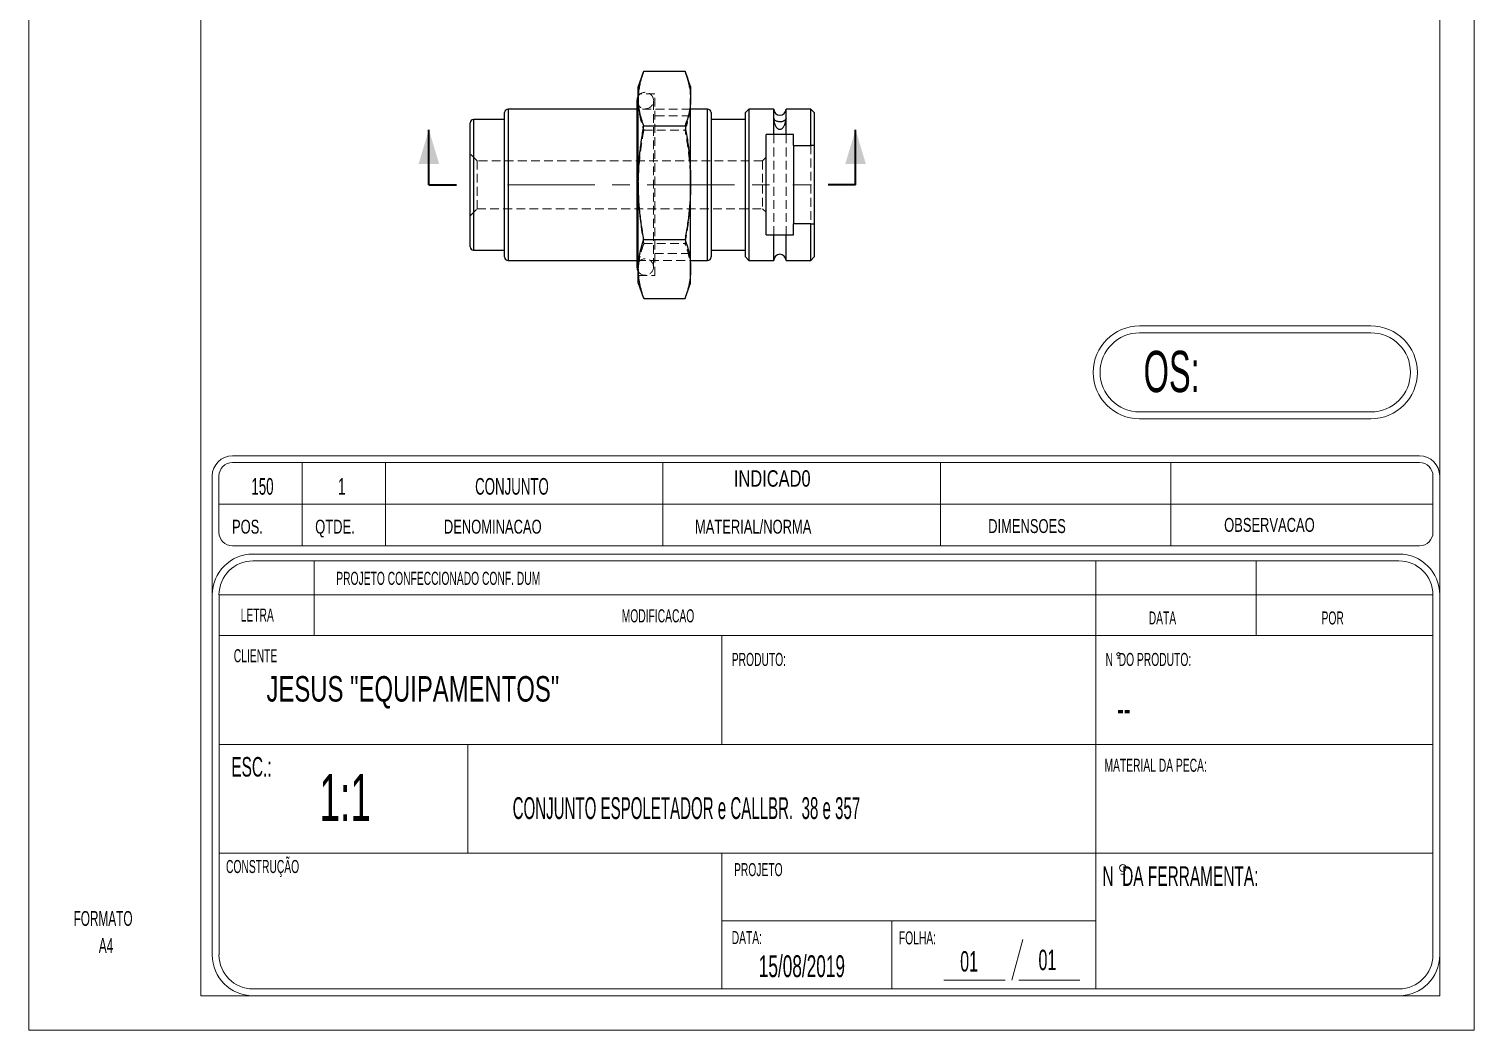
# Model space of a CAD drawing. Header units: millimetres. Extents: x 0 to 210, y 0 to 297.
# Drawn here: x 0 to 210, y 0.4 to 145.9 of the extents above; entities that cross this region are included whole.
import ezdxf

# ---------------------------------------------------------------- set-up
doc = ezdxf.new("R2010")
doc.units = ezdxf.units.MM
for name, pattern in [('CENTERX2', [20.32, 12.7, -2.54, 2.54, -2.54]), ('HIDDEN', [1.905, 1.27, -0.635]), ('PHANTOM', [12.7, 6.35, -1.27, 1.27, -1.27, 1.27, -1.27])]:
    doc.linetypes.add(name, pattern=pattern)
doc.layers.add('COTAS', color=7, linetype='Continuous')
doc.styles.add('SLDTEXTSTYLE0', font='TXT', dxfattribs={"width": 0.595745})
doc.styles.add('SLDTEXTSTYLE1', font='TXT', dxfattribs={"width": 0.75})
doc.styles.add('SLDTEXTSTYLE2', font='TXT', dxfattribs={"width": 0.589474})
doc.styles.add('SLDTEXTSTYLE3', font='TXT', dxfattribs={"width": 0.515789})
doc.styles.add('SLDTEXTSTYLE4', font='TXT', dxfattribs={"width": 0.7})
doc.styles.add('SLDTEXTSTYLE5', font='TXT', dxfattribs={"width": 0.695035})

# ---------------------------------------------------------------- blocks, each defined once
blk = doc.blocks.new('SW_NOTE_0')
at = {"color": 0, "linetype": 'Continuous', "lineweight": 18, "insert": (0, 2.77), "char_height": 2.152, "attachment_point": 1, "style": 'SLDTEXTSTYLE0'}
blk.add_mtext('FORMATO', dxfattribs=at)
blk = doc.blocks.new('SW_NOTE_0_1')
at = {"color": 0, "linetype": 'Continuous', "lineweight": 18, "insert": (0, 2.77), "char_height": 2.152, "attachment_point": 1, "style": 'SLDTEXTSTYLE0'}
blk.add_mtext('A4', dxfattribs=at)
blk = doc.blocks.new('Bloco2')
at = {"color": 7, "linetype": 'Continuous', "lineweight": 18}
for p, q in [((0.04, 297.06), (0.04, 0.06)), ((210.04, 0.06), (210.04, 297.06)), ((25.04, 292.06), (25.04, 5.06)), ((205.04, 5.06), (205.04, 292.06)), ((25.04, 5.06), (205.04, 5.06)), ((0.04, 0.06), (210.04, 0.06))]:
    blk.add_line(p, q, dxfattribs=at)
for name, p in [('SW_NOTE_0', (6.53, 14.59)), ('SW_NOTE_0_1', (10.2, 10.66))]:
    blk.add_blockref(name, p, dxfattribs=at)

msp = doc.modelspace()

# ---------------------------------------------------------------- linework, layer by layer
at = {"color": 7, "linetype": 'Continuous', "lineweight": 25}
for p, q in [((89.29, 139.55), (88.56, 137.53)), ((89.36, 139.74), (95.35, 139.74)), ((96.16, 137.53), (95.42, 139.55)), ((88.56, 135.76), (88.56, 137.53)), ((96.16, 137.53), (96.16, 135.76)), ((88.36, 135.47), (88.36, 111.27)), ((88.56, 123.53), (88.56, 135.76)), ((96.16, 123.53), (96.16, 135.76)), ((69.13, 132.73), (64.63, 132.73)), ((69.13, 112.73), (69.13, 133.73)), ((88.36, 134.23), (69.63, 134.23)), ((98.63, 134.23), (96.16, 134.23)), ((99.13, 133.73), (99.13, 123.23)), ((104.13, 132.73), (99.13, 132.73)), ((104.63, 134.23), (104.13, 133.73)), ((104.13, 112.73), (104.13, 133.73)), ((108.23, 134.23), (104.63, 134.23)), ((104.63, 134.23), (104.63, 112.23)), ((108.23, 132.97), (108.23, 134.23)), ((108.23, 132.89), (108.23, 132.97)), ((108.23, 130.53), (108.23, 132.89)), ((113.63, 134.23), (110.03, 134.23)), ((110.03, 130.53), (110.03, 134.23)), ((114.13, 133.73), (113.63, 134.23)), ((113.63, 128.93), (113.63, 134.23)), ((114.13, 133.73), (114.13, 128.93)), ((64.13, 114.23), (64.13, 132.23)), ((89.36, 131.79), (95.35, 131.79)), ((107.13, 115.93), (107.13, 130.53)), ((108.23, 130.53), (107.13, 130.53)), ((111.13, 130.53), (110.03, 130.53)), ((111.13, 128.93), (111.13, 130.53)), ((111.13, 128.93), (113.63, 128.93)), ((111.13, 128.93), (111.13, 117.53)), ((114.13, 128.93), (113.63, 128.93)), ((114.13, 128.93), (114.13, 117.53)), ((88.56, 111), (88.56, 123.53)), ((96.16, 111), (96.16, 123.53)), ((99.13, 123.23), (99.13, 112.73)), ((107.13, 115.93), (108.23, 115.93)), ((108.23, 112.23), (108.23, 115.93)), ((110.03, 112.23), (110.03, 115.93)), ((110.03, 115.93), (111.13, 115.93)), ((111.13, 115.93), (111.13, 117.53)), ((113.63, 117.53), (111.13, 117.53)), ((113.63, 112.23), (113.63, 117.53)), ((113.63, 117.53), (114.13, 117.53)), ((114.13, 117.53), (114.13, 112.73)), ((64.63, 113.73), (69.13, 113.73)), ((89.36, 115.28), (95.35, 115.28)), ((99.13, 113.73), (104.13, 113.73)), ((69.63, 112.23), (88.36, 112.23)), ((96.16, 112.23), (98.63, 112.23)), ((104.13, 112.73), (104.63, 112.23)), ((104.63, 112.23), (108.23, 112.23)), ((110.03, 112.23), (113.63, 112.23)), ((113.63, 112.23), (114.13, 112.73)), ((88.56, 108.93), (88.56, 111)), ((96.16, 108.93), (96.16, 111)), ((88.56, 108.93), (89.29, 106.91)), ((95.42, 106.91), (96.16, 108.93)), ((89.3, 106.91), (89.36, 106.72)), ((89.36, 106.72), (95.35, 106.72)), ((95.35, 106.72), (95.42, 106.91))]:
    msp.add_line(p, q, dxfattribs=at)
at = {"color": 7, "linetype": 'HIDDEN', "lineweight": 18}
for p, q in [((90.96, 136.43), (88.56, 136.43)), ((90.76, 111.27), (90.76, 135.47)), ((90.96, 123.18), (90.96, 136.43)), ((64.63, 123.23), (64.63, 132.73)), ((69.63, 123.23), (69.63, 134.23)), ((96.16, 134.23), (88.36, 134.23)), ((96.16, 133.23), (90.96, 133.23)), ((98.63, 134.23), (98.63, 112.23)), ((108.23, 132.93), (108.23, 130.53)), ((110.03, 130.53), (110.03, 132.85)), ((89.36, 131.18), (95.35, 131.18)), ((108.23, 130.53), (108.23, 115.93)), ((110.03, 130.53), (110.03, 115.93)), ((113.63, 128.93), (113.63, 117.53)), ((65.13, 126.73), (64.13, 127.73)), ((65.13, 119.73), (65.13, 126.73)), ((106.63, 126.73), (65.13, 126.73)), ((107.13, 127.23), (106.63, 126.73)), ((106.63, 126.73), (106.63, 123.23)), ((64.63, 113.73), (64.63, 123.23)), ((69.63, 112.23), (69.63, 123.23)), ((90.96, 110.03), (90.96, 123.18)), ((106.63, 123.23), (106.63, 119.73)), ((64.13, 118.73), (65.13, 119.73)), ((65.13, 119.73), (106.63, 119.73)), ((106.63, 119.73), (107.13, 119.23)), ((89.36, 114.67), (95.35, 114.67)), ((88.36, 112.23), (96.16, 112.23)), ((90.96, 113.23), (96.16, 113.23)), ((88.56, 110.03), (90.96, 110.03))]:
    msp.add_line(p, q, dxfattribs=at)
at = {"color": 8, "linetype": 'Continuous', "lineweight": 25}
for p, q in [((64.63, 132.73), (64.63, 113.73)), ((69.63, 134.23), (69.63, 112.23)), ((98.63, 123.23), (98.63, 134.23)), ((98.63, 112.23), (98.63, 123.23))]:
    msp.add_line(p, q, dxfattribs=at)
at = {"color": 7, "linetype": 'Continuous', "lineweight": 35}
for p, q in [((58.13, 123.23), (58.13, 131.23)), ((120.13, 123.23), (120.13, 131.23))]:
    msp.add_line(p, q, dxfattribs=at)
at = {"color": 7, "linetype": 'PHANTOM', "lineweight": 35}
for p, q in [((58.13, 123.23), (62.13, 123.23)), ((120.13, 123.23), (116.13, 123.23))]:
    msp.add_line(p, q, dxfattribs=at)
at = {"color": 7, "linetype": 'Continuous', "lineweight": 18}
for p, q in [((195.01, 102.71), (161.41, 102.71)), ((195.01, 101.71), (161.41, 101.71)), ((161.41, 90.21), (195.01, 90.21)), ((161.41, 89.21), (195.01, 89.21)), ((202.07, 83.83), (29.59, 83.83)), ((202.07, 82.85), (29.59, 82.85)), ((39.72, 70.75), (39.72, 82.85)), ((51.82, 70.75), (51.82, 82.85)), ((92.14, 70.75), (92.14, 82.85)), ((132.46, 70.75), (132.46, 82.85)), ((165.96, 70.75), (165.96, 82.85)), ((26.65, 11.28), (26.65, 80.89)), ((26.65, 80.89), (26.65, 67.81)), ((27.63, 80.89), (27.63, 72.71)), ((204.03, 72.71), (204.03, 80.89)), ((205.01, 11.28), (205.01, 80.89)), ((27.63, 76.8), (204.03, 76.8)), ((29.59, 70.75), (202.07, 70.75)), ((32.57, 69.54), (199.08, 69.54)), ((32.57, 68.56), (199.08, 68.56)), ((41.46, 57.69), (41.46, 68.56)), ((155.03, 68.56), (155.03, 57.69)), ((178.34, 68.56), (178.34, 57.69)), ((27.64, 11.28), (27.64, 63.62)), ((27.64, 63.62), (204.02, 63.62)), ((204.02, 63.62), (204.02, 11.28)), ((27.64, 57.69), (204.02, 57.69)), ((100.71, 57.69), (100.71, 41.89)), ((155.03, 57.69), (155.03, 41.89)), ((158.2, 54.45), (158.46, 54.45)), ((158.2, 54.43), (158.46, 54.43)), ((27.64, 41.89), (204.02, 41.89)), ((63.77, 26.09), (63.77, 41.89)), ((155.03, 26.09), (155.03, 41.89)), ((27.64, 26.09), (204.02, 26.09)), ((100.71, 26.09), (100.71, 6.34)), ((155.03, 26.09), (155.03, 6.34)), ((158.69, 23), (159.2, 23)), ((100.71, 16.22), (155.03, 16.22)), ((125.4, 16.22), (125.4, 6.34)), ((144.43, 13.54), (142.85, 7.62)), ((199.08, 6.34), (32.57, 6.34)), ((141.86, 7.62), (132.97, 7.62)), ((143.83, 7.62), (152.72, 7.62)), ((199.08, 5.36), (32.57, 5.36)), ((204.44, 5.36), (205.01, 5.36)), ((205.01, 5.36), (205.01, 5.93))]:
    msp.add_line(p, q, dxfattribs=at)
for centre, radius in [((158.33, 54.99), 0.247), ((158.33, 54.97), 0.247), ((158.97, 23.92), 0.494)]:
    msp.add_circle(centre, radius, dxfattribs=at)
at = {"color": 7, "linetype": 'HIDDEN', "lineweight": 18}
for centre, start, end in [((89.56, 135.47), 0, 146.3208), ((89.56, 135.47), 180, 0), ((89.56, 111.27), 0, 180), ((89.56, 111.27), 213.6792, 0)]:
    msp.add_arc(centre, 1.2, start, end, dxfattribs=at)
at = {"color": 7, "linetype": 'Continuous', "lineweight": 25}
for centre, radius, start, end in [((89.56, 135.47), 1.2, 146.3208, 180), ((64.63, 132.23), 0.5, 90, 180), ((69.63, 133.73), 0.5, 90, 180), ((98.63, 133.73), 0.5, 0, 90), ((109.13, 134.23), 0.9, 180, 0), ((64.63, 114.23), 0.5, 180, 270), ((69.63, 112.73), 0.5, 180, 270), ((98.63, 112.73), 0.5, 270, 0), ((109.13, 112.23), 0.9, 0, 180), ((89.56, 111.27), 1.2, 180, 213.6792)]:
    msp.add_arc(centre, radius, start, end, dxfattribs=at)
at = {"color": 7, "linetype": 'Continuous', "lineweight": 18}
for centre, radius, start, end in [((161.41, 95.96), 6.75, 90, 270), ((161.41, 95.96), 5.75, 90, 270), ((195.01, 95.96), 6.75, 270, 90), ((195.01, 95.96), 5.75, 270, 90), ((29.59, 80.89), 2.94, 90, 180), ((29.59, 80.89), 1.96, 90, 180), ((202.07, 80.89), 2.94, 0, 90), ((202.07, 80.89), 1.96, 0, 90), ((29.59, 72.71), 1.96, 180, 270), ((202.07, 72.71), 1.96, 270, 0), ((32.57, 63.62), 5.93, 90, 180), ((199.08, 63.62), 5.93, 0, 90), ((32.57, 63.62), 4.94, 90, 180), ((199.08, 63.62), 4.94, 0, 90), ((32.57, 11.28), 5.93, 180, 270), ((32.57, 11.28), 4.94, 180, 270), ((199.08, 11.28), 4.94, 270, 0), ((199.08, 11.28), 5.93, 270, 0)]:
    msp.add_arc(centre, radius, start, end, dxfattribs=at)
at = {"color": 7, "linetype": 'Continuous', "lineweight": 25}
for points, knots in [([(88.56, 135.76), (88.57, 136.09), (88.59, 136.76), (88.76, 137.75), (89.01, 138.75), (89.25, 139.41), (89.36, 139.74)], [0, 0, 0, 0, 0.248898, 0.49781, 0.748894, 1, 1, 1, 1]), ([(95.35, 139.74), (95.47, 139.41), (95.71, 138.75), (95.96, 137.76), (96.13, 136.76), (96.15, 136.1), (96.16, 135.76)], [0, 0, 0, 0, 0.249051, 0.498081, 0.749048, 1, 1, 1, 1]), ([(89.36, 131.79), (89.25, 132.11), (89.01, 132.77), (88.76, 133.76), (88.59, 134.76), (88.57, 135.43), (88.56, 135.76)], [0, 0, 0, 0, 0.249051, 0.498081, 0.749048, 1, 1, 1, 1]), ([(96.16, 135.76), (96.15, 135.43), (96.13, 134.77), (95.96, 133.77), (95.71, 132.78), (95.47, 132.12), (95.35, 131.79)], [0, 0, 0, 0, 0.248898, 0.49781, 0.748894, 1, 1, 1, 1]), ([(108.23, 132.89), (108.23, 132.89), (108.23, 132.88), (108.23, 132.8), (108.26, 132.49), (108.35, 132.07), (108.57, 131.65), (108.76, 131.44), (108.93, 131.33), (109.09, 131.29), (109.24, 131.3), (109.4, 131.36), (109.6, 131.53), (109.79, 131.81), (109.93, 132.18), (110, 132.48), (110.02, 132.69), (110.03, 132.79), (110.03, 132.83), (110.03, 132.85), (110.03, 132.86), (110.03, 132.85), (110, 132.77), (109.91, 132.63), (109.68, 132.48), (109.41, 132.39), (109.13, 132.37), (108.86, 132.4), (108.62, 132.47), (108.42, 132.58), (108.31, 132.7), (108.26, 132.8), (108.24, 132.86), (108.23, 132.9), (108.23, 132.95), (108.23, 132.96), (108.23, 132.97)], [0, 0, 0, 0, 0.000307, 0.006168, 0.033641, 0.143201, 0.204699, 0.243925, 0.269195, 0.289097, 0.309079, 0.32777, 0.360008, 0.419397, 0.478198, 0.538488, 0.566611, 0.578928, 0.585901, 0.590234, 0.593867, 0.598598, 0.614135, 0.666189, 0.718396, 0.757038, 0.795819, 0.831226, 0.866551, 0.905218, 0.949559, 0.966813, 0.980038, 0.993347, 0.997201, 1, 1, 1, 1]), ([(88.56, 123.53), (88.57, 124.22), (88.59, 125.6), (88.76, 127.67), (89.01, 129.73), (89.25, 131.1), (89.36, 131.79)], [0, 0, 0, 0, 0.248898, 0.49781, 0.748894, 1, 1, 1, 1]), ([(95.35, 131.79), (95.47, 131.11), (95.71, 129.75), (95.96, 127.69), (96.13, 125.62), (96.15, 124.23), (96.16, 123.53)], [0, 0, 0, 0, 0.249052, 0.498081, 0.749048, 1, 1, 1, 1]), ([(110.03, 130.53), (110.02, 130.53), (110, 130.53), (109.89, 130.53), (109.74, 130.53), (109.55, 130.53), (109.31, 130.53), (109.1, 130.53), (108.89, 130.53), (108.66, 130.53), (108.42, 130.53), (108.26, 130.53), (108.24, 130.53), (108.23, 130.53)], [0, 0, 0, 0, 0.12582, 0.20696, 0.287934, 0.376329, 0.447947, 0.519995, 0.558835, 0.64306, 0.746755, 0.887923, 1, 1, 1, 1]), ([(89.36, 115.28), (89.25, 115.96), (89.01, 117.32), (88.76, 119.37), (88.59, 121.45), (88.57, 122.84), (88.56, 123.53)], [0, 0, 0, 0, 0.249051, 0.498081, 0.749048, 1, 1, 1, 1]), ([(96.16, 123.53), (96.15, 122.84), (96.13, 121.46), (95.96, 119.4), (95.71, 117.33), (95.47, 115.96), (95.35, 115.28)], [0, 0, 0, 0, 0.248898, 0.49781, 0.748894, 1, 1, 1, 1]), ([(108.23, 115.93), (108.24, 115.93), (108.26, 115.93), (108.42, 115.93), (108.68, 115.93), (108.92, 115.93), (109.15, 115.93), (109.37, 115.93), (109.6, 115.93), (109.82, 115.93), (110, 115.93), (110.02, 115.93), (110.03, 115.93)], [0, 0, 0, 0, 0.107032, 0.268138, 0.361919, 0.441296, 0.505951, 0.570635, 0.634995, 0.734842, 0.872395, 1, 1, 1, 1]), ([(88.56, 111), (88.57, 111.36), (88.59, 112.07), (88.76, 113.14), (89.01, 114.21), (89.25, 114.92), (89.36, 115.28)], [0, 0, 0, 0, 0.248898, 0.49781, 0.748894, 1, 1, 1, 1]), ([(95.35, 115.28), (95.47, 114.92), (95.71, 114.22), (95.96, 113.15), (96.13, 112.08), (96.15, 111.36), (96.16, 111)], [0, 0, 0, 0, 0.249052, 0.498081, 0.749048, 1, 1, 1, 1]), ([(89.36, 106.72), (89.25, 107.07), (89.01, 107.78), (88.76, 108.84), (88.59, 109.92), (88.57, 110.64), (88.56, 111)], [0, 0, 0, 0, 0.249051, 0.498081, 0.749047, 1, 1, 1, 1]), ([(96.16, 111), (96.15, 110.64), (96.13, 109.93), (95.96, 108.86), (95.71, 107.78), (95.47, 107.07), (95.35, 106.72)], [0, 0, 0, 0, 0.248898, 0.497811, 0.748894, 1, 1, 1, 1])]:
    msp.add_open_spline(points, degree=3, knots=knots, dxfattribs=at)
at = {"color": 7, "linetype": 'HIDDEN', "lineweight": 18}
for points, knots in [([(89.36, 139.74), (89.25, 139.38), (89.01, 138.68), (88.76, 137.61), (88.59, 136.54), (88.57, 135.82), (88.56, 135.46)], [0, 0, 0, 0, 0.249052, 0.498081, 0.749048, 1, 1, 1, 1]), ([(96.16, 135.46), (96.15, 135.82), (96.13, 136.53), (95.96, 137.6), (95.71, 138.67), (95.47, 139.38), (95.35, 139.74)], [0, 0, 0, 0, 0.248898, 0.49781, 0.748894, 1, 1, 1, 1]), ([(88.56, 135.46), (88.57, 135.1), (88.59, 134.39), (88.76, 133.31), (89.01, 132.24), (89.25, 131.53), (89.36, 131.18)], [0, 0, 0, 0, 0.248898, 0.497811, 0.748894, 1, 1, 1, 1]), ([(95.35, 131.18), (95.47, 131.53), (95.71, 132.24), (95.96, 133.3), (96.13, 134.38), (96.15, 135.1), (96.16, 135.46)], [0, 0, 0, 0, 0.249051, 0.498081, 0.749048, 1, 1, 1, 1]), ([(89.36, 131.18), (89.25, 130.5), (89.01, 129.14), (88.76, 127.08), (88.59, 125.01), (88.57, 123.62), (88.56, 122.93)], [0, 0, 0, 0, 0.249051, 0.498081, 0.749048, 1, 1, 1, 1]), ([(96.16, 122.93), (96.15, 123.61), (96.13, 124.99), (95.96, 127.06), (95.71, 129.12), (95.47, 130.49), (95.35, 131.18)], [0, 0, 0, 0, 0.248898, 0.49781, 0.748894, 1, 1, 1, 1]), ([(88.56, 122.93), (88.57, 122.24), (88.59, 120.86), (88.76, 118.79), (89.01, 116.73), (89.25, 115.36), (89.36, 114.67)], [0, 0, 0, 0, 0.248898, 0.49781, 0.748894, 1, 1, 1, 1]), ([(95.35, 114.67), (95.47, 115.35), (95.71, 116.71), (95.96, 118.77), (96.13, 120.84), (96.15, 122.23), (96.16, 122.93)], [0, 0, 0, 0, 0.249051, 0.498081, 0.749048, 1, 1, 1, 1]), ([(89.36, 114.67), (89.25, 114.34), (89.01, 113.69), (88.76, 112.7), (88.59, 111.7), (88.57, 111.03), (88.56, 110.7)], [0, 0, 0, 0, 0.249051, 0.498081, 0.749048, 1, 1, 1, 1]), ([(96.16, 110.7), (96.15, 111.03), (96.13, 111.69), (95.96, 112.69), (95.71, 113.68), (95.47, 114.34), (95.35, 114.67)], [0, 0, 0, 0, 0.248898, 0.49781, 0.748894, 1, 1, 1, 1]), ([(88.56, 110.7), (88.57, 110.36), (88.59, 109.7), (88.76, 108.7), (88.99, 107.77), (89.2, 107.18), (89.3, 106.91)], [0, 0, 0, 0, 0.261643, 0.5233, 0.78724, 1, 1, 1, 1]), ([(95.42, 106.91), (95.51, 107.18), (95.72, 107.77), (95.96, 108.69), (96.13, 109.69), (96.15, 110.36), (96.16, 110.7)], [0, 0, 0, 0, 0.210599, 0.47238, 0.736198, 1, 1, 1, 1])]:
    msp.add_open_spline(points, degree=3, knots=knots, dxfattribs=at)
at = {"color": 7, "linetype": 'Continuous', "lineweight": 35}
for points in [[(58.13, 131.23), (56.63, 126.23), (59.63, 126.23)], [(120.13, 131.23), (118.63, 126.23), (121.63, 126.23)]]:
    msp.add_solid(points, dxfattribs=at)
at = {"layer": 'COTAS', "linetype": 'CENTERX2', "lineweight": 18}
for p, q in [((69.53, 123.23), (110.16, 123.23)), ((113.73, 123.23), (111.03, 123.23))]:
    msp.add_line(p, q, dxfattribs=at)

# ---------------------------------------------------------------- block references
at = {"layer": 'COTAS'}
msp.add_blockref('Bloco2', (-0.03, 0.3), dxfattribs=at)

# ---------------------------------------------------------------- texts
at = {"color": 7, "linetype": 'Continuous', "lineweight": 0}
for s, insert, char_height, attachment_point, style in [('OS:', (161.99, 99.09), 6, 1, 'SLDTEXTSTYLE2'), ('150', (33.95, 80.6), 2.419, 2, 'SLDTEXTSTYLE0'), ('1', (45.48, 80.6), 2.42, 2, 'SLDTEXTSTYLE0'), ('CONJUNTO', (70.2, 80.6), 2.419, 2, 'SLDTEXTSTYLE0'), ('POS.', (29.52, 74.54), 2.022, 1, 'SLDTEXTSTYLE5'), ('QTDE.', (41.61, 74.54), 2.022, 1, 'SLDTEXTSTYLE5'), ('DENOMINACAO', (60.31, 74.54), 2.0223, 1, 'SLDTEXTSTYLE5'), ('MATERIAL/NORMA', (96.79, 74.54), 2.0223, 1, 'SLDTEXTSTYLE5'), ('DIMENSOES', (139.4, 74.63), 2.022, 1, 'SLDTEXTSTYLE5'), ('OBSERVACAO', (173.69, 74.8), 2.022, 1, 'SLDTEXTSTYLE5'), ('PROJETO CONFECCIONADO CONF. DUM', (44.67, 66.97), 1.896, 1, 'SLDTEXTSTYLE2'), ('LETRA', (30.78, 61.63), 1.896, 1, 'SLDTEXTSTYLE2'), ('MODIFICACAO', (86.15, 61.52), 1.896, 1, 'SLDTEXTSTYLE2'), ('DATA', (162.73, 61.21), 1.896, 1, 'SLDTEXTSTYLE2'), ('POR', (187.84, 61.21), 1.896, 1, 'SLDTEXTSTYLE2'), ('CLIENTE', (29.78, 55.72), 1.896, 1, 'SLDTEXTSTYLE2'), ('PRODUTO:', (102.14, 55.18), 1.896, 1, 'SLDTEXTSTYLE2'), ('N  DO PRODUTO:', (156.45, 55.18), 1.896, 1, 'SLDTEXTSTYLE2'), ('JESUS "EQUIPAMENTOS"', (34.54, 51.81), 3.7042, 1, 'SLDTEXTSTYLE4'), ('--', (158.13, 49.28), 4.266, 1, 'SLDTEXTSTYLE3'), ('ESC.:', (29.42, 40.05), 2.844, 1, 'SLDTEXTSTYLE2'), ('MATERIAL DA PECA:', (156.3, 39.8), 1.896, 1, 'SLDTEXTSTYLE2'), ('1:1', (42.23, 37.56), 6.826, 1, 'SLDTEXTSTYLE2'), ('CONJUNTO ESPOLETADOR e CALLBR.  38 e 357', (70.3, 34.21), 3.175, 1, 'SLDTEXTSTYLE3'), ('CONSTRUÇÃO', (28.65, 25.08), 1.896, 1, 'SLDTEXTSTYLE2'), ('PROJETO', (102.47, 24.63), 1.896, 1, 'SLDTEXTSTYLE2'), ('N  DA FERRAMENTA:', (156, 24.16), 2.8441, 1, 'SLDTEXTSTYLE2'), ('DATA:', (102.13, 14.75), 1.896, 1, 'SLDTEXTSTYLE2'), ('FOLHA:', (126.43, 14.71), 1.896, 1, 'SLDTEXTSTYLE2'), ('15/08/2019', (106.07, 11.23), 3.175, 1, 'SLDTEXTSTYLE2'), ('01', (135.33, 11.83), 2.963, 1, 'SLDTEXTSTYLE2'), ('01', (146.71, 12.04), 2.963, 1, 'SLDTEXTSTYLE2')]:
    msp.add_mtext(s, dxfattribs=dict(at, insert=insert, char_height=char_height, attachment_point=attachment_point, style=style))
at = {"layer": 'COTAS', "insert": (102.45, 81.73), "char_height": 2.381, "attachment_point": 1, "style": 'SLDTEXTSTYLE1'}
msp.add_mtext('INDICAD0', dxfattribs=at)

doc.saveas('drawing.dxf')
